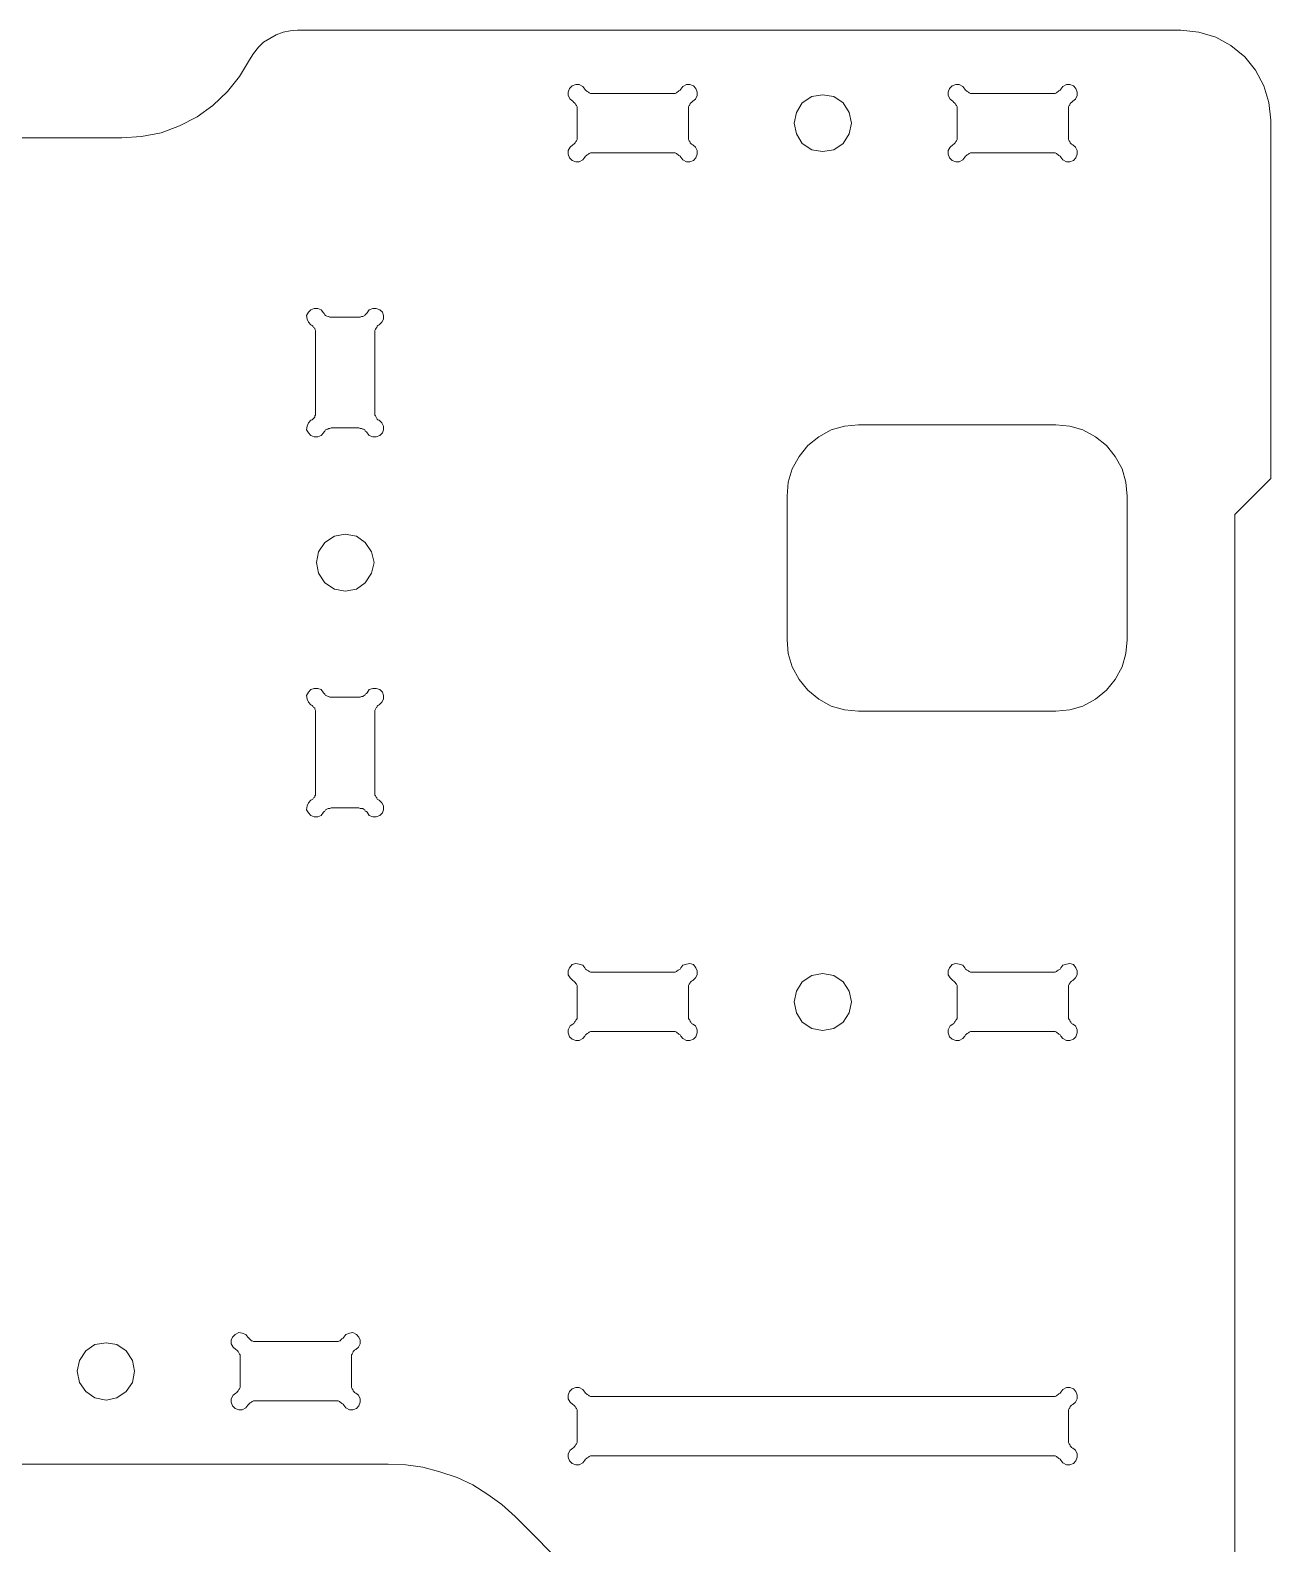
# Model space of a CAD drawing. Header units: inches. Extents: x 0 to 612, y 168 to 624.
# Drawn here: x 299.3 to 367.2, y 467.6 to 550.4 of the extents above; entities that cross this region are included whole.
import ezdxf

# ---------------------------------------------------------------- set-up
doc = ezdxf.new("R2010")
doc.units = ezdxf.units.IN
doc.header["$MEASUREMENT"] = 0
doc.layers.add('Capa 1', color=7, linetype='Continuous')

# ---------------------------------------------------------------- blocks, each defined once
blk = doc.blocks.new('block 1326')
at = {"layer": 'Capa 1', "color": 7, "lineweight": 9, "true_color": 0xffffff}
blk.add_lwpolyline([(344.603, 513.158), (355.395, 513.158)], dxfattribs=at)
blk = doc.blocks.new('block 1327')
at = {"layer": 'Capa 1', "color": 7, "lineweight": 9, "true_color": 0xffffff}
blk.add_lwpolyline([(355.395, 528.827), (344.603, 528.827)], dxfattribs=at)
blk = doc.blocks.new('block 1328')
at = {"layer": 'Capa 1', "color": 7, "lineweight": 9, "true_color": 0xffffff}
blk.add_lwpolyline([(325.82, 469.089), (331.805, 463.071)], dxfattribs=at)
blk = doc.blocks.new('block 1331')
at = {"layer": 'Capa 1', "color": 7, "lineweight": 9, "true_color": 0xffffff}
blk.add_lwpolyline([(318.867, 471.96), (319.836, 471.926), (320.771, 471.788), (321.704, 471.545), (322.638, 471.234), (323.503, 470.819), (324.333, 470.3), (325.094, 469.747), (325.82, 469.089)], dxfattribs=at)
blk = doc.blocks.new('block 1375')
at = {"layer": 'Capa 1', "color": 7, "lineweight": 9, "true_color": 0xffffff}
blk.add_lwpolyline([(340.694, 517.066), (340.764, 516.305), (340.971, 515.579), (341.352, 514.887), (341.836, 514.299), (342.424, 513.815), (343.115, 513.434), (343.842, 513.227), (344.603, 513.158)], dxfattribs=at)
blk = doc.blocks.new('block 1376')
at = {"layer": 'Capa 1', "color": 7, "lineweight": 9, "true_color": 0xffffff}
blk.add_lwpolyline([(340.694, 524.918), (340.694, 517.066)], dxfattribs=at)
blk = doc.blocks.new('block 1377')
at = {"layer": 'Capa 1', "color": 7, "lineweight": 9, "true_color": 0xffffff}
blk.add_lwpolyline([(344.603, 528.827), (343.842, 528.758), (343.115, 528.55), (342.424, 528.17), (341.836, 527.686), (341.352, 527.098), (340.971, 526.406), (340.764, 525.679), (340.694, 524.918)], dxfattribs=at)
blk = doc.blocks.new('block 1689')
at = {"layer": 'Capa 1', "color": 7, "lineweight": 9, "true_color": 0xffffff}
blk.add_lwpolyline([(318.867, 471.96), (61.239, 471.96)], dxfattribs=at)
blk = doc.blocks.new('block 1696')
at = {"layer": 'Capa 1', "color": 7, "lineweight": 9, "true_color": 0xffffff}
blk.add_lwpolyline([(359.304, 524.918), (359.234, 525.679), (359.027, 526.406), (358.646, 527.098), (358.162, 527.686), (357.574, 528.17), (356.883, 528.55), (356.156, 528.758), (355.395, 528.827)], dxfattribs=at)
blk = doc.blocks.new('block 1697')
at = {"layer": 'Capa 1', "color": 7, "lineweight": 9, "true_color": 0xffffff}
blk.add_lwpolyline([(359.304, 517.066), (359.304, 524.918)], dxfattribs=at)
blk = doc.blocks.new('block 1698')
at = {"layer": 'Capa 1', "color": 7, "lineweight": 9, "true_color": 0xffffff}
blk.add_lwpolyline([(355.395, 513.158), (356.156, 513.227), (356.883, 513.434), (357.574, 513.815), (358.162, 514.299), (358.646, 514.887), (359.027, 515.579), (359.234, 516.305), (359.304, 517.066)], dxfattribs=at)
blk = doc.blocks.new('block 1702')
at = {"layer": 'Capa 1', "color": 7, "lineweight": 9, "true_color": 0xffffff}
blk.add_lwpolyline([(362.244, 550.411), (313.921, 550.411)], dxfattribs=at)
blk = doc.blocks.new('block 1703')
at = {"layer": 'Capa 1', "color": 7, "lineweight": 9, "true_color": 0xffffff}
blk.add_lwpolyline([(313.921, 550.411), (313.506, 550.377), (313.126, 550.308), (312.745, 550.169), (312.399, 549.962), (312.054, 549.754), (311.776, 549.478), (311.5, 549.131), (311.292, 548.786)], dxfattribs=at)
blk = doc.blocks.new('block 1704')
at = {"layer": 'Capa 1', "color": 7, "lineweight": 9, "true_color": 0xffffff}
blk.add_lwpolyline([(304.305, 544.531), (305.377, 544.6), (306.449, 544.808), (307.453, 545.188), (308.421, 545.672), (309.286, 546.295), (310.082, 547.056), (310.739, 547.886), (311.292, 548.786)], dxfattribs=at)
blk = doc.blocks.new('block 1705')
at = {"layer": 'Capa 1', "color": 7, "lineweight": 9, "true_color": 0xffffff}
blk.add_lwpolyline([(304.305, 544.531), (26.683, 544.531)], dxfattribs=at)
blk = doc.blocks.new('block 1769')
at = {"layer": 'Capa 1', "color": 7, "lineweight": 9, "true_color": 0xffffff}
blk.add_lwpolyline([(365.185, 412.638), (365.185, 523.915)], dxfattribs=at)
blk = doc.blocks.new('block 1770')
at = {"layer": 'Capa 1', "color": 7, "lineweight": 9, "true_color": 0xffffff}
blk.add_lwpolyline([(365.185, 523.915), (367.155, 525.887)], dxfattribs=at)
blk = doc.blocks.new('block 1771')
at = {"layer": 'Capa 1', "color": 7, "lineweight": 9, "true_color": 0xffffff}
blk.add_lwpolyline([(367.155, 525.887), (367.155, 545.5)], dxfattribs=at)
blk = doc.blocks.new('block 1772')
at = {"layer": 'Capa 1', "color": 7, "lineweight": 9, "true_color": 0xffffff}
blk.add_lwpolyline([(367.155, 545.5), (367.052, 546.468), (366.775, 547.367), (366.326, 548.232), (365.737, 548.958), (364.977, 549.581), (364.146, 550.031), (363.213, 550.308), (362.244, 550.411)], dxfattribs=at)
blk = doc.blocks.new('block 1838')
at = {"layer": 'Capa 1', "color": 7, "lineweight": 9, "true_color": 0xffffff}
blk.add_lwpolyline([(304.997, 477.045), (304.893, 477.633), (304.547, 478.152), (304.028, 478.498), (303.44, 478.602), (302.817, 478.498), (302.333, 478.152), (301.988, 477.633), (301.849, 477.045), (301.988, 476.422), (302.333, 475.938), (302.817, 475.592), (303.44, 475.454), (304.028, 475.592), (304.547, 475.938), (304.893, 476.422), (304.997, 477.045)], dxfattribs=at)
blk = doc.blocks.new('block 1855')
at = {"layer": 'Capa 1', "color": 7, "lineweight": 9, "true_color": 0xffffff}
blk.add_lwpolyline([(311.638, 475.419), (311.569, 475.419), (311.5, 475.419), (311.431, 475.385), (311.396, 475.35), (311.327, 475.316), (311.292, 475.281), (311.258, 475.247), (311.188, 475.177)], dxfattribs=at)
blk = doc.blocks.new('block 1856')
at = {"layer": 'Capa 1', "color": 7, "lineweight": 9, "true_color": 0xffffff}
blk.add_lwpolyline([(310.531, 475.834), (310.393, 475.731), (310.289, 475.523), (310.289, 475.35), (310.358, 475.143), (310.497, 475.004), (310.704, 474.935), (310.877, 474.935), (311.085, 475.039), (311.188, 475.177)], dxfattribs=at)
blk = doc.blocks.new('block 1857')
at = {"layer": 'Capa 1', "color": 7, "lineweight": 9, "true_color": 0xffffff}
blk.add_lwpolyline([(310.531, 475.834), (310.601, 475.869), (310.635, 475.938), (310.67, 475.973), (310.704, 476.042), (310.739, 476.077), (310.773, 476.146), (310.773, 476.215), (310.773, 476.284)], dxfattribs=at)
blk = doc.blocks.new('block 1858')
at = {"layer": 'Capa 1', "color": 7, "lineweight": 9, "true_color": 0xffffff}
blk.add_lwpolyline([(310.773, 477.806), (310.773, 476.284)], dxfattribs=at)
blk = doc.blocks.new('block 1859')
at = {"layer": 'Capa 1', "color": 7, "lineweight": 9, "true_color": 0xffffff}
blk.add_lwpolyline([(310.773, 477.806), (310.773, 477.875), (310.773, 477.944), (310.739, 477.979), (310.704, 478.048), (310.67, 478.117), (310.635, 478.152), (310.601, 478.187), (310.531, 478.221)], dxfattribs=at)
blk = doc.blocks.new('block 1860')
at = {"layer": 'Capa 1', "color": 7, "lineweight": 9, "true_color": 0xffffff}
blk.add_lwpolyline([(311.188, 478.913), (311.085, 479.051), (310.877, 479.121), (310.704, 479.155), (310.497, 479.051), (310.358, 478.913), (310.289, 478.74), (310.289, 478.533), (310.393, 478.36), (310.531, 478.221)], dxfattribs=at)
blk = doc.blocks.new('block 1861')
at = {"layer": 'Capa 1', "color": 7, "lineweight": 9, "true_color": 0xffffff}
blk.add_lwpolyline([(311.188, 478.913), (311.258, 478.844), (311.292, 478.809), (311.327, 478.775), (311.396, 478.706), (311.431, 478.706), (311.5, 478.671), (311.569, 478.671), (311.638, 478.671)], dxfattribs=at)
blk = doc.blocks.new('block 1862')
at = {"layer": 'Capa 1', "color": 7, "lineweight": 9, "true_color": 0xffffff}
blk.add_lwpolyline([(315.997, 478.671), (311.638, 478.671)], dxfattribs=at)
blk = doc.blocks.new('block 1863')
at = {"layer": 'Capa 1', "color": 7, "lineweight": 9, "true_color": 0xffffff}
blk.add_lwpolyline([(315.997, 478.671), (316.065, 478.671), (316.135, 478.671), (316.204, 478.706), (316.238, 478.706), (316.308, 478.775), (316.343, 478.809), (316.412, 478.844), (316.446, 478.913)], dxfattribs=at)
blk = doc.blocks.new('block 1864')
at = {"layer": 'Capa 1', "color": 7, "lineweight": 9, "true_color": 0xffffff}
blk.add_lwpolyline([(317.104, 478.221), (317.242, 478.36), (317.346, 478.533), (317.346, 478.74), (317.276, 478.913), (317.138, 479.051), (316.931, 479.155), (316.758, 479.121), (316.55, 479.051), (316.446, 478.913)], dxfattribs=at)
blk = doc.blocks.new('block 1865')
at = {"layer": 'Capa 1', "color": 7, "lineweight": 9, "true_color": 0xffffff}
blk.add_lwpolyline([(317.104, 478.221), (317.034, 478.187), (317, 478.152), (316.965, 478.117), (316.931, 478.048), (316.896, 477.979), (316.861, 477.944), (316.861, 477.875), (316.861, 477.806)], dxfattribs=at)
blk = doc.blocks.new('block 1866')
at = {"layer": 'Capa 1', "color": 7, "lineweight": 9, "true_color": 0xffffff}
blk.add_lwpolyline([(316.861, 476.284), (316.861, 477.806)], dxfattribs=at)
blk = doc.blocks.new('block 1867')
at = {"layer": 'Capa 1', "color": 7, "lineweight": 9, "true_color": 0xffffff}
blk.add_lwpolyline([(316.861, 476.284), (316.861, 476.215), (316.861, 476.146), (316.896, 476.077), (316.931, 476.042), (316.965, 475.973), (317, 475.938), (317.034, 475.869), (317.104, 475.834)], dxfattribs=at)
blk = doc.blocks.new('block 1868')
at = {"layer": 'Capa 1', "color": 7, "lineweight": 9, "true_color": 0xffffff}
blk.add_lwpolyline([(316.446, 475.177), (316.55, 475.039), (316.758, 474.935), (316.931, 474.935), (317.138, 475.004), (317.276, 475.143), (317.346, 475.35), (317.346, 475.523), (317.242, 475.731), (317.104, 475.834)], dxfattribs=at)
blk = doc.blocks.new('block 1869')
at = {"layer": 'Capa 1', "color": 7, "lineweight": 9, "true_color": 0xffffff}
blk.add_lwpolyline([(316.446, 475.177), (316.412, 475.247), (316.343, 475.281), (316.308, 475.316), (316.238, 475.35), (316.204, 475.385), (316.135, 475.419), (316.065, 475.419), (315.997, 475.419)], dxfattribs=at)
blk = doc.blocks.new('block 1870')
at = {"layer": 'Capa 1', "color": 7, "lineweight": 9, "true_color": 0xffffff}
blk.add_lwpolyline([(311.638, 475.419), (315.997, 475.419)], dxfattribs=at)
blk = doc.blocks.new('block 1871')
at = {"layer": 'Capa 1', "color": 7, "lineweight": 9, "true_color": 0xffffff}
blk.add_lwpolyline([(344.223, 545.327), (344.084, 545.915), (343.772, 546.434), (343.254, 546.779), (342.631, 546.883), (342.043, 546.779), (341.524, 546.434), (341.213, 545.915), (341.075, 545.327), (341.213, 544.738), (341.524, 544.22), (342.043, 543.874), (342.631, 543.77), (343.254, 543.874), (343.772, 544.22), (344.084, 544.738), (344.223, 545.327)], dxfattribs=at)
blk = doc.blocks.new('block 2016')
at = {"layer": 'Capa 1', "color": 7, "lineweight": 9, "true_color": 0xffffff}
blk.add_lwpolyline([(329.625, 475.904), (329.66, 475.834), (329.729, 475.8), (329.764, 475.766), (329.833, 475.731), (329.867, 475.696), (329.937, 475.662), (330.006, 475.662), (330.075, 475.662)], dxfattribs=at)
blk = doc.blocks.new('block 2017')
at = {"layer": 'Capa 1', "color": 7, "lineweight": 9, "true_color": 0xffffff}
blk.add_lwpolyline([(330.075, 475.662), (355.222, 475.662)], dxfattribs=at)
blk = doc.blocks.new('block 2018')
at = {"layer": 'Capa 1', "color": 7, "lineweight": 9, "true_color": 0xffffff}
blk.add_lwpolyline([(355.222, 475.662), (355.291, 475.662), (355.36, 475.662), (355.43, 475.696), (355.464, 475.731), (355.533, 475.766), (355.568, 475.8), (355.637, 475.834), (355.672, 475.904)], dxfattribs=at)
blk = doc.blocks.new('block 2019')
at = {"layer": 'Capa 1', "color": 7, "lineweight": 9, "true_color": 0xffffff}
blk.add_lwpolyline([(356.329, 475.212), (356.468, 475.35), (356.571, 475.523), (356.571, 475.731), (356.502, 475.938), (356.363, 476.077), (356.156, 476.146), (355.983, 476.146), (355.775, 476.042), (355.672, 475.904)], dxfattribs=at)
blk = doc.blocks.new('block 2020')
at = {"layer": 'Capa 1', "color": 7, "lineweight": 9, "true_color": 0xffffff}
blk.add_lwpolyline([(356.329, 475.212), (356.26, 475.177), (356.226, 475.143), (356.19, 475.108), (356.156, 475.039), (356.121, 475.004), (356.087, 474.935), (356.087, 474.866), (356.087, 474.797)], dxfattribs=at)
blk = doc.blocks.new('block 2021')
at = {"layer": 'Capa 1', "color": 7, "lineweight": 9, "true_color": 0xffffff}
blk.add_lwpolyline([(356.087, 474.797), (356.087, 473.275)], dxfattribs=at)
blk = doc.blocks.new('block 2022')
at = {"layer": 'Capa 1', "color": 7, "lineweight": 9, "true_color": 0xffffff}
blk.add_lwpolyline([(356.087, 473.275), (356.087, 473.206), (356.087, 473.137), (356.121, 473.067), (356.156, 473.033), (356.19, 472.963), (356.226, 472.929), (356.26, 472.86), (356.329, 472.825)], dxfattribs=at)
blk = doc.blocks.new('block 2023')
at = {"layer": 'Capa 1', "color": 7, "lineweight": 9, "true_color": 0xffffff}
blk.add_lwpolyline([(355.672, 472.168), (355.775, 472.03), (355.983, 471.926), (356.156, 471.926), (356.363, 471.995), (356.502, 472.133), (356.571, 472.341), (356.571, 472.514), (356.468, 472.722), (356.329, 472.825)], dxfattribs=at)
blk = doc.blocks.new('block 2024')
at = {"layer": 'Capa 1', "color": 7, "lineweight": 9, "true_color": 0xffffff}
blk.add_lwpolyline([(355.672, 472.168), (355.637, 472.237), (355.568, 472.271), (355.533, 472.306), (355.464, 472.341), (355.43, 472.375), (355.36, 472.41), (355.291, 472.41), (355.222, 472.41)], dxfattribs=at)
blk = doc.blocks.new('block 2025')
at = {"layer": 'Capa 1', "color": 7, "lineweight": 9, "true_color": 0xffffff}
blk.add_lwpolyline([(355.222, 472.41), (330.075, 472.41)], dxfattribs=at)
blk = doc.blocks.new('block 2026')
at = {"layer": 'Capa 1', "color": 7, "lineweight": 9, "true_color": 0xffffff}
blk.add_lwpolyline([(330.075, 472.41), (330.006, 472.41), (329.937, 472.41), (329.867, 472.375), (329.833, 472.341), (329.764, 472.306), (329.729, 472.271), (329.66, 472.237), (329.625, 472.168)], dxfattribs=at)
blk = doc.blocks.new('block 2027')
at = {"layer": 'Capa 1', "color": 7, "lineweight": 9, "true_color": 0xffffff}
blk.add_lwpolyline([(328.968, 472.825), (328.83, 472.722), (328.726, 472.514), (328.726, 472.341), (328.795, 472.133), (328.934, 471.995), (329.141, 471.926), (329.314, 471.926), (329.521, 472.03), (329.625, 472.168)], dxfattribs=at)
blk = doc.blocks.new('block 2028')
at = {"layer": 'Capa 1', "color": 7, "lineweight": 9, "true_color": 0xffffff}
blk.add_lwpolyline([(328.968, 472.825), (329.037, 472.86), (329.072, 472.929), (329.106, 472.963), (329.141, 473.033), (329.176, 473.067), (329.21, 473.137), (329.21, 473.206), (329.21, 473.275)], dxfattribs=at)
blk = doc.blocks.new('block 2029')
at = {"layer": 'Capa 1', "color": 7, "lineweight": 9, "true_color": 0xffffff}
blk.add_lwpolyline([(329.21, 473.275), (329.21, 474.797)], dxfattribs=at)
blk = doc.blocks.new('block 2030')
at = {"layer": 'Capa 1', "color": 7, "lineweight": 9, "true_color": 0xffffff}
blk.add_lwpolyline([(329.21, 474.797), (329.21, 474.866), (329.21, 474.935), (329.176, 475.004), (329.141, 475.039), (329.106, 475.108), (329.072, 475.143), (329.037, 475.177), (328.968, 475.212)], dxfattribs=at)
blk = doc.blocks.new('block 2031')
at = {"layer": 'Capa 1', "color": 7, "lineweight": 9, "true_color": 0xffffff}
blk.add_lwpolyline([(329.625, 475.904), (329.521, 476.042), (329.314, 476.146), (329.141, 476.146), (328.934, 476.077), (328.795, 475.938), (328.726, 475.731), (328.726, 475.523), (328.83, 475.35), (328.968, 475.212)], dxfattribs=at)
blk = doc.blocks.new('block 2057')
at = {"layer": 'Capa 1', "color": 7, "lineweight": 9, "true_color": 0xffffff}
blk.add_lwpolyline([(350.863, 543.701), (350.795, 543.701), (350.726, 543.701), (350.656, 543.666), (350.621, 543.632), (350.553, 543.597), (350.518, 543.562), (350.448, 543.528), (350.414, 543.459)], dxfattribs=at)
blk = doc.blocks.new('block 2058')
at = {"layer": 'Capa 1', "color": 7, "lineweight": 9, "true_color": 0xffffff}
blk.add_lwpolyline([(349.757, 544.15), (349.618, 544.012), (349.515, 543.839), (349.515, 543.632), (349.584, 543.424), (349.723, 543.286), (349.93, 543.217), (350.103, 543.217), (350.311, 543.32), (350.414, 543.459)], dxfattribs=at)
blk = doc.blocks.new('block 2059')
at = {"layer": 'Capa 1', "color": 7, "lineweight": 9, "true_color": 0xffffff}
blk.add_lwpolyline([(349.757, 544.15), (349.826, 544.185), (349.86, 544.22), (349.896, 544.254), (349.93, 544.323), (349.965, 544.358), (349.999, 544.427), (349.999, 544.497), (349.999, 544.565)], dxfattribs=at)
blk = doc.blocks.new('block 2060')
at = {"layer": 'Capa 1', "color": 7, "lineweight": 9, "true_color": 0xffffff}
blk.add_lwpolyline([(349.999, 546.087), (349.999, 544.565)], dxfattribs=at)
blk = doc.blocks.new('block 2061')
at = {"layer": 'Capa 1', "color": 7, "lineweight": 9, "true_color": 0xffffff}
blk.add_lwpolyline([(349.999, 546.087), (349.999, 546.157), (349.999, 546.226), (349.965, 546.295), (349.93, 546.33), (349.896, 546.399), (349.86, 546.434), (349.826, 546.468), (349.757, 546.537)], dxfattribs=at)
blk = doc.blocks.new('block 2062')
at = {"layer": 'Capa 1', "color": 7, "lineweight": 9, "true_color": 0xffffff}
blk.add_lwpolyline([(350.414, 547.194), (350.311, 547.333), (350.103, 547.437), (349.93, 547.437), (349.723, 547.367), (349.584, 547.229), (349.515, 547.021), (349.515, 546.849), (349.618, 546.641), (349.757, 546.537)], dxfattribs=at)
blk = doc.blocks.new('block 2063')
at = {"layer": 'Capa 1', "color": 7, "lineweight": 9, "true_color": 0xffffff}
blk.add_lwpolyline([(350.414, 547.194), (350.448, 547.125), (350.518, 547.091), (350.553, 547.056), (350.621, 547.021), (350.656, 546.987), (350.726, 546.952), (350.795, 546.952), (350.863, 546.952)], dxfattribs=at)
blk = doc.blocks.new('block 2064')
at = {"layer": 'Capa 1', "color": 7, "lineweight": 9, "true_color": 0xffffff}
blk.add_lwpolyline([(355.222, 546.952), (350.863, 546.952)], dxfattribs=at)
blk = doc.blocks.new('block 2065')
at = {"layer": 'Capa 1', "color": 7, "lineweight": 9, "true_color": 0xffffff}
blk.add_lwpolyline([(355.222, 546.952), (355.291, 546.952), (355.36, 546.952), (355.43, 546.987), (355.464, 547.021), (355.533, 547.056), (355.568, 547.091), (355.637, 547.125), (355.672, 547.194)], dxfattribs=at)
blk = doc.blocks.new('block 2066')
at = {"layer": 'Capa 1', "color": 7, "lineweight": 9, "true_color": 0xffffff}
blk.add_lwpolyline([(356.329, 546.537), (356.468, 546.641), (356.571, 546.849), (356.571, 547.021), (356.502, 547.229), (356.363, 547.367), (356.156, 547.437), (355.983, 547.437), (355.775, 547.333), (355.672, 547.194)], dxfattribs=at)
blk = doc.blocks.new('block 2067')
at = {"layer": 'Capa 1', "color": 7, "lineweight": 9, "true_color": 0xffffff}
blk.add_lwpolyline([(356.329, 546.537), (356.26, 546.468), (356.226, 546.434), (356.19, 546.399), (356.156, 546.33), (356.121, 546.295), (356.087, 546.226), (356.087, 546.157), (356.087, 546.087)], dxfattribs=at)
blk = doc.blocks.new('block 2068')
at = {"layer": 'Capa 1', "color": 7, "lineweight": 9, "true_color": 0xffffff}
blk.add_lwpolyline([(356.087, 544.565), (356.087, 546.087)], dxfattribs=at)
blk = doc.blocks.new('block 2069')
at = {"layer": 'Capa 1', "color": 7, "lineweight": 9, "true_color": 0xffffff}
blk.add_lwpolyline([(356.087, 544.565), (356.087, 544.497), (356.087, 544.427), (356.121, 544.358), (356.156, 544.323), (356.19, 544.254), (356.226, 544.22), (356.26, 544.185), (356.329, 544.15)], dxfattribs=at)
blk = doc.blocks.new('block 2070')
at = {"layer": 'Capa 1', "color": 7, "lineweight": 9, "true_color": 0xffffff}
blk.add_lwpolyline([(355.672, 543.459), (355.775, 543.32), (355.983, 543.217), (356.156, 543.217), (356.363, 543.286), (356.502, 543.424), (356.571, 543.632), (356.571, 543.839), (356.468, 544.012), (356.329, 544.15)], dxfattribs=at)
blk = doc.blocks.new('block 2071')
at = {"layer": 'Capa 1', "color": 7, "lineweight": 9, "true_color": 0xffffff}
blk.add_lwpolyline([(355.672, 543.459), (355.637, 543.528), (355.568, 543.562), (355.533, 543.597), (355.464, 543.632), (355.43, 543.666), (355.36, 543.701), (355.291, 543.701), (355.222, 543.701)], dxfattribs=at)
blk = doc.blocks.new('block 2072')
at = {"layer": 'Capa 1', "color": 7, "lineweight": 9, "true_color": 0xffffff}
blk.add_lwpolyline([(350.863, 543.701), (355.222, 543.701)], dxfattribs=at)
blk = doc.blocks.new('block 2073')
at = {"layer": 'Capa 1', "color": 7, "lineweight": 9, "true_color": 0xffffff}
blk.add_lwpolyline([(330.075, 543.701), (330.006, 543.701), (329.937, 543.701), (329.867, 543.666), (329.833, 543.632), (329.764, 543.597), (329.729, 543.562), (329.66, 543.528), (329.625, 543.459)], dxfattribs=at)
blk = doc.blocks.new('block 2074')
at = {"layer": 'Capa 1', "color": 7, "lineweight": 9, "true_color": 0xffffff}
blk.add_lwpolyline([(328.968, 544.15), (328.83, 544.012), (328.726, 543.839), (328.726, 543.632), (328.795, 543.424), (328.934, 543.286), (329.141, 543.217), (329.314, 543.217), (329.521, 543.32), (329.625, 543.459)], dxfattribs=at)
blk = doc.blocks.new('block 2075')
at = {"layer": 'Capa 1', "color": 7, "lineweight": 9, "true_color": 0xffffff}
blk.add_lwpolyline([(328.968, 544.15), (329.037, 544.185), (329.072, 544.22), (329.106, 544.254), (329.141, 544.323), (329.176, 544.358), (329.21, 544.427), (329.21, 544.497), (329.21, 544.565)], dxfattribs=at)
blk = doc.blocks.new('block 2076')
at = {"layer": 'Capa 1', "color": 7, "lineweight": 9, "true_color": 0xffffff}
blk.add_lwpolyline([(329.21, 546.087), (329.21, 544.565)], dxfattribs=at)
blk = doc.blocks.new('block 2077')
at = {"layer": 'Capa 1', "color": 7, "lineweight": 9, "true_color": 0xffffff}
blk.add_lwpolyline([(329.21, 546.087), (329.21, 546.157), (329.21, 546.226), (329.176, 546.295), (329.141, 546.33), (329.106, 546.399), (329.072, 546.434), (329.037, 546.468), (328.968, 546.537)], dxfattribs=at)
blk = doc.blocks.new('block 2078')
at = {"layer": 'Capa 1', "color": 7, "lineweight": 9, "true_color": 0xffffff}
blk.add_lwpolyline([(329.625, 547.194), (329.521, 547.333), (329.314, 547.437), (329.141, 547.437), (328.934, 547.367), (328.795, 547.229), (328.726, 547.021), (328.726, 546.849), (328.83, 546.641), (328.968, 546.537)], dxfattribs=at)
blk = doc.blocks.new('block 2079')
at = {"layer": 'Capa 1', "color": 7, "lineweight": 9, "true_color": 0xffffff}
blk.add_lwpolyline([(329.625, 547.194), (329.66, 547.125), (329.729, 547.091), (329.764, 547.056), (329.833, 547.021), (329.867, 546.987), (329.937, 546.952), (330.006, 546.952), (330.075, 546.952)], dxfattribs=at)
blk = doc.blocks.new('block 2080')
at = {"layer": 'Capa 1', "color": 7, "lineweight": 9, "true_color": 0xffffff}
blk.add_lwpolyline([(334.434, 546.952), (330.075, 546.952)], dxfattribs=at)
blk = doc.blocks.new('block 2081')
at = {"layer": 'Capa 1', "color": 7, "lineweight": 9, "true_color": 0xffffff}
blk.add_lwpolyline([(334.434, 546.952), (334.503, 546.952), (334.571, 546.952), (334.641, 546.987), (334.676, 547.021), (334.744, 547.056), (334.779, 547.091), (334.849, 547.125), (334.883, 547.194)], dxfattribs=at)
blk = doc.blocks.new('block 2082')
at = {"layer": 'Capa 1', "color": 7, "lineweight": 9, "true_color": 0xffffff}
blk.add_lwpolyline([(335.54, 546.537), (335.679, 546.641), (335.782, 546.849), (335.782, 547.021), (335.713, 547.229), (335.575, 547.367), (335.367, 547.437), (335.194, 547.437), (334.986, 547.333), (334.883, 547.194)], dxfattribs=at)
blk = doc.blocks.new('block 2083')
at = {"layer": 'Capa 1', "color": 7, "lineweight": 9, "true_color": 0xffffff}
blk.add_lwpolyline([(335.54, 546.537), (335.471, 546.468), (335.437, 546.434), (335.401, 546.399), (335.367, 546.33), (335.333, 546.295), (335.298, 546.226), (335.298, 546.157), (335.298, 546.087)], dxfattribs=at)
blk = doc.blocks.new('block 2084')
at = {"layer": 'Capa 1', "color": 7, "lineweight": 9, "true_color": 0xffffff}
blk.add_lwpolyline([(335.298, 544.565), (335.298, 546.087)], dxfattribs=at)
blk = doc.blocks.new('block 2085')
at = {"layer": 'Capa 1', "color": 7, "lineweight": 9, "true_color": 0xffffff}
blk.add_lwpolyline([(335.298, 544.565), (335.298, 544.497), (335.298, 544.427), (335.333, 544.358), (335.367, 544.323), (335.401, 544.254), (335.437, 544.22), (335.471, 544.185), (335.54, 544.15)], dxfattribs=at)
blk = doc.blocks.new('block 2086')
at = {"layer": 'Capa 1', "color": 7, "lineweight": 9, "true_color": 0xffffff}
blk.add_lwpolyline([(334.883, 543.459), (334.986, 543.32), (335.194, 543.217), (335.367, 543.217), (335.575, 543.286), (335.713, 543.424), (335.782, 543.632), (335.782, 543.839), (335.679, 544.012), (335.54, 544.15)], dxfattribs=at)
blk = doc.blocks.new('block 2087')
at = {"layer": 'Capa 1', "color": 7, "lineweight": 9, "true_color": 0xffffff}
blk.add_lwpolyline([(334.883, 543.459), (334.849, 543.528), (334.779, 543.562), (334.744, 543.597), (334.676, 543.632), (334.641, 543.666), (334.571, 543.701), (334.503, 543.701), (334.434, 543.701)], dxfattribs=at)
blk = doc.blocks.new('block 2088')
at = {"layer": 'Capa 1', "color": 7, "lineweight": 9, "true_color": 0xffffff}
blk.add_lwpolyline([(330.075, 543.701), (334.434, 543.701)], dxfattribs=at)
blk = doc.blocks.new('block 2089')
at = {"layer": 'Capa 1', "color": 7, "lineweight": 9, "true_color": 0xffffff}
blk.add_lwpolyline([(314.89, 533.877), (314.89, 533.946), (314.89, 533.981), (314.855, 534.05), (314.855, 534.119), (314.786, 534.154), (314.751, 534.223), (314.717, 534.258), (314.647, 534.292)], dxfattribs=at)
blk = doc.blocks.new('block 2090')
at = {"layer": 'Capa 1', "color": 7, "lineweight": 9, "true_color": 0xffffff}
blk.add_lwpolyline([(315.34, 534.949), (315.201, 535.123), (315.028, 535.191), (314.82, 535.191), (314.647, 535.123), (314.509, 534.984), (314.405, 534.811), (314.44, 534.604), (314.509, 534.431), (314.647, 534.292)], dxfattribs=at)
blk = doc.blocks.new('block 2091')
at = {"layer": 'Capa 1', "color": 7, "lineweight": 9, "true_color": 0xffffff}
blk.add_lwpolyline([(315.34, 534.949), (315.374, 534.915), (315.408, 534.846), (315.443, 534.811), (315.513, 534.776), (315.582, 534.742), (315.616, 534.742), (315.686, 534.707), (315.755, 534.707)], dxfattribs=at)
blk = doc.blocks.new('block 2092')
at = {"layer": 'Capa 1', "color": 7, "lineweight": 9, "true_color": 0xffffff}
blk.add_lwpolyline([(317.276, 534.707), (315.755, 534.707)], dxfattribs=at)
blk = doc.blocks.new('block 2093')
at = {"layer": 'Capa 1', "color": 7, "lineweight": 9, "true_color": 0xffffff}
blk.add_lwpolyline([(317.276, 534.707), (317.346, 534.707), (317.415, 534.742), (317.484, 534.742), (317.519, 534.776), (317.588, 534.811), (317.622, 534.846), (317.691, 534.915), (317.727, 534.949)], dxfattribs=at)
blk = doc.blocks.new('block 2094')
at = {"layer": 'Capa 1', "color": 7, "lineweight": 9, "true_color": 0xffffff}
blk.add_lwpolyline([(318.383, 534.292), (318.521, 534.431), (318.625, 534.604), (318.625, 534.811), (318.557, 534.984), (318.418, 535.123), (318.21, 535.191), (318.037, 535.191), (317.83, 535.123), (317.727, 534.949)], dxfattribs=at)
blk = doc.blocks.new('block 2095')
at = {"layer": 'Capa 1', "color": 7, "lineweight": 9, "true_color": 0xffffff}
blk.add_lwpolyline([(318.383, 534.292), (318.314, 534.258), (318.279, 534.223), (318.245, 534.154), (318.21, 534.119), (318.176, 534.05), (318.142, 533.981), (318.142, 533.946), (318.142, 533.877)], dxfattribs=at)
blk = doc.blocks.new('block 2096')
at = {"layer": 'Capa 1', "color": 7, "lineweight": 9, "true_color": 0xffffff}
blk.add_lwpolyline([(318.142, 529.484), (318.142, 533.877)], dxfattribs=at)
blk = doc.blocks.new('block 2097')
at = {"layer": 'Capa 1', "color": 7, "lineweight": 9, "true_color": 0xffffff}
blk.add_lwpolyline([(318.142, 529.484), (318.142, 529.415), (318.142, 529.346), (318.176, 529.311), (318.21, 529.242), (318.245, 529.173), (318.279, 529.138), (318.314, 529.104), (318.383, 529.069)], dxfattribs=at)
blk = doc.blocks.new('block 2098')
at = {"layer": 'Capa 1', "color": 7, "lineweight": 9, "true_color": 0xffffff}
blk.add_lwpolyline([(317.727, 528.377), (317.83, 528.239), (318.037, 528.17), (318.21, 528.17), (318.418, 528.239), (318.557, 528.377), (318.625, 528.55), (318.625, 528.758), (318.521, 528.931), (318.383, 529.069)], dxfattribs=at)
blk = doc.blocks.new('block 2099')
at = {"layer": 'Capa 1', "color": 7, "lineweight": 9, "true_color": 0xffffff}
blk.add_lwpolyline([(317.727, 528.377), (317.691, 528.446), (317.622, 528.481), (317.588, 528.55), (317.519, 528.585), (317.484, 528.585), (317.415, 528.619), (317.346, 528.619), (317.276, 528.654)], dxfattribs=at)
blk = doc.blocks.new('block 2100')
at = {"layer": 'Capa 1', "color": 7, "lineweight": 9, "true_color": 0xffffff}
blk.add_lwpolyline([(315.755, 528.654), (317.276, 528.654)], dxfattribs=at)
blk = doc.blocks.new('block 2101')
at = {"layer": 'Capa 1', "color": 7, "lineweight": 9, "true_color": 0xffffff}
blk.add_lwpolyline([(315.755, 528.654), (315.686, 528.619), (315.616, 528.619), (315.582, 528.585), (315.513, 528.585), (315.443, 528.55), (315.408, 528.481), (315.374, 528.446), (315.34, 528.377)], dxfattribs=at)
blk = doc.blocks.new('block 2102')
at = {"layer": 'Capa 1', "color": 7, "lineweight": 9, "true_color": 0xffffff}
blk.add_lwpolyline([(314.647, 529.069), (314.509, 528.931), (314.44, 528.758), (314.405, 528.55), (314.509, 528.377), (314.647, 528.239), (314.82, 528.17), (315.028, 528.17), (315.201, 528.239), (315.34, 528.377)], dxfattribs=at)
blk = doc.blocks.new('block 2103')
at = {"layer": 'Capa 1', "color": 7, "lineweight": 9, "true_color": 0xffffff}
blk.add_lwpolyline([(314.647, 529.069), (314.717, 529.104), (314.751, 529.138), (314.786, 529.173), (314.855, 529.242), (314.855, 529.311), (314.89, 529.346), (314.89, 529.415), (314.89, 529.484)], dxfattribs=at)
blk = doc.blocks.new('block 2104')
at = {"layer": 'Capa 1', "color": 7, "lineweight": 9, "true_color": 0xffffff}
blk.add_lwpolyline([(314.89, 533.877), (314.89, 529.484)], dxfattribs=at)
blk = doc.blocks.new('block 2105')
at = {"layer": 'Capa 1', "color": 7, "lineweight": 9, "true_color": 0xffffff}
blk.add_lwpolyline([(314.89, 513.088), (314.89, 513.158), (314.89, 513.192), (314.855, 513.261), (314.855, 513.331), (314.786, 513.365), (314.751, 513.434), (314.717, 513.469), (314.647, 513.503)], dxfattribs=at)
blk = doc.blocks.new('block 2106')
at = {"layer": 'Capa 1', "color": 7, "lineweight": 9, "true_color": 0xffffff}
blk.add_lwpolyline([(315.34, 514.161), (315.201, 514.333), (315.028, 514.403), (314.82, 514.403), (314.647, 514.333), (314.509, 514.195), (314.405, 514.022), (314.44, 513.815), (314.509, 513.642), (314.647, 513.503)], dxfattribs=at)
blk = doc.blocks.new('block 2107')
at = {"layer": 'Capa 1', "color": 7, "lineweight": 9, "true_color": 0xffffff}
blk.add_lwpolyline([(315.34, 514.161), (315.374, 514.126), (315.408, 514.091), (315.443, 514.022), (315.513, 513.988), (315.582, 513.953), (315.616, 513.953), (315.686, 513.918), (315.755, 513.918)], dxfattribs=at)
blk = doc.blocks.new('block 2108')
at = {"layer": 'Capa 1', "color": 7, "lineweight": 9, "true_color": 0xffffff}
blk.add_lwpolyline([(317.276, 513.918), (315.755, 513.918)], dxfattribs=at)
blk = doc.blocks.new('block 2109')
at = {"layer": 'Capa 1', "color": 7, "lineweight": 9, "true_color": 0xffffff}
blk.add_lwpolyline([(317.276, 513.918), (317.346, 513.918), (317.415, 513.953), (317.484, 513.953), (317.519, 513.988), (317.588, 514.022), (317.622, 514.091), (317.691, 514.126), (317.727, 514.161)], dxfattribs=at)
blk = doc.blocks.new('block 2110')
at = {"layer": 'Capa 1', "color": 7, "lineweight": 9, "true_color": 0xffffff}
blk.add_lwpolyline([(318.383, 513.503), (318.521, 513.642), (318.625, 513.815), (318.625, 514.022), (318.557, 514.195), (318.418, 514.333), (318.21, 514.403), (318.037, 514.403), (317.83, 514.333), (317.727, 514.161)], dxfattribs=at)
blk = doc.blocks.new('block 2111')
at = {"layer": 'Capa 1', "color": 7, "lineweight": 9, "true_color": 0xffffff}
blk.add_lwpolyline([(318.383, 513.503), (318.314, 513.469), (318.279, 513.434), (318.245, 513.365), (318.21, 513.331), (318.176, 513.261), (318.142, 513.192), (318.142, 513.158), (318.142, 513.088)], dxfattribs=at)
blk = doc.blocks.new('block 2112')
at = {"layer": 'Capa 1', "color": 7, "lineweight": 9, "true_color": 0xffffff}
blk.add_lwpolyline([(318.142, 508.695), (318.142, 513.088)], dxfattribs=at)
blk = doc.blocks.new('block 2113')
at = {"layer": 'Capa 1', "color": 7, "lineweight": 9, "true_color": 0xffffff}
blk.add_lwpolyline([(318.142, 508.695), (318.142, 508.626), (318.142, 508.557), (318.176, 508.522), (318.21, 508.453), (318.245, 508.418), (318.279, 508.35), (318.314, 508.315), (318.383, 508.28)], dxfattribs=at)
blk = doc.blocks.new('block 2114')
at = {"layer": 'Capa 1', "color": 7, "lineweight": 9, "true_color": 0xffffff}
blk.add_lwpolyline([(317.727, 507.623), (317.83, 507.45), (318.037, 507.381), (318.21, 507.381), (318.418, 507.45), (318.557, 507.588), (318.625, 507.761), (318.625, 507.969), (318.521, 508.142), (318.383, 508.28)], dxfattribs=at)
blk = doc.blocks.new('block 2115')
at = {"layer": 'Capa 1', "color": 7, "lineweight": 9, "true_color": 0xffffff}
blk.add_lwpolyline([(317.727, 507.623), (317.691, 507.658), (317.622, 507.692), (317.588, 507.761), (317.519, 507.796), (317.484, 507.831), (317.415, 507.831), (317.346, 507.831), (317.276, 507.865)], dxfattribs=at)
blk = doc.blocks.new('block 2116')
at = {"layer": 'Capa 1', "color": 7, "lineweight": 9, "true_color": 0xffffff}
blk.add_lwpolyline([(315.755, 507.865), (317.276, 507.865)], dxfattribs=at)
blk = doc.blocks.new('block 2117')
at = {"layer": 'Capa 1', "color": 7, "lineweight": 9, "true_color": 0xffffff}
blk.add_lwpolyline([(315.755, 507.865), (315.686, 507.831), (315.616, 507.831), (315.582, 507.831), (315.513, 507.796), (315.443, 507.761), (315.408, 507.692), (315.374, 507.658), (315.34, 507.623)], dxfattribs=at)
blk = doc.blocks.new('block 2118')
at = {"layer": 'Capa 1', "color": 7, "lineweight": 9, "true_color": 0xffffff}
blk.add_lwpolyline([(314.647, 508.28), (314.509, 508.142), (314.44, 507.969), (314.405, 507.761), (314.509, 507.588), (314.647, 507.45), (314.82, 507.381), (315.028, 507.381), (315.201, 507.45), (315.34, 507.623)], dxfattribs=at)
blk = doc.blocks.new('block 2119')
at = {"layer": 'Capa 1', "color": 7, "lineweight": 9, "true_color": 0xffffff}
blk.add_lwpolyline([(314.647, 508.28), (314.717, 508.315), (314.751, 508.35), (314.786, 508.418), (314.855, 508.453), (314.855, 508.522), (314.89, 508.557), (314.89, 508.626), (314.89, 508.695)], dxfattribs=at)
blk = doc.blocks.new('block 2120')
at = {"layer": 'Capa 1', "color": 7, "lineweight": 9, "true_color": 0xffffff}
blk.add_lwpolyline([(314.89, 513.088), (314.89, 508.695)], dxfattribs=at)
blk = doc.blocks.new('block 2121')
at = {"layer": 'Capa 1', "color": 7, "lineweight": 9, "true_color": 0xffffff}
blk.add_lwpolyline([(330.075, 495.62), (330.006, 495.62), (329.937, 495.62), (329.867, 495.585), (329.833, 495.551), (329.764, 495.517), (329.729, 495.482), (329.66, 495.447), (329.625, 495.378)], dxfattribs=at)
blk = doc.blocks.new('block 2122')
at = {"layer": 'Capa 1', "color": 7, "lineweight": 9, "true_color": 0xffffff}
blk.add_lwpolyline([(328.968, 496.035), (328.83, 495.932), (328.726, 495.724), (328.726, 495.551), (328.795, 495.344), (328.934, 495.205), (329.141, 495.136), (329.314, 495.136), (329.521, 495.24), (329.625, 495.378)], dxfattribs=at)
blk = doc.blocks.new('block 2123')
at = {"layer": 'Capa 1', "color": 7, "lineweight": 9, "true_color": 0xffffff}
blk.add_lwpolyline([(328.968, 496.035), (329.037, 496.07), (329.072, 496.139), (329.106, 496.174), (329.141, 496.243), (329.176, 496.277), (329.21, 496.347), (329.21, 496.416), (329.21, 496.485)], dxfattribs=at)
blk = doc.blocks.new('block 2124')
at = {"layer": 'Capa 1', "color": 7, "lineweight": 9, "true_color": 0xffffff}
blk.add_lwpolyline([(329.21, 498.007), (329.21, 496.485)], dxfattribs=at)
blk = doc.blocks.new('block 2125')
at = {"layer": 'Capa 1', "color": 7, "lineweight": 9, "true_color": 0xffffff}
blk.add_lwpolyline([(329.21, 498.007), (329.21, 498.076), (329.21, 498.146), (329.176, 498.214), (329.141, 498.249), (329.106, 498.318), (329.072, 498.353), (329.037, 498.387), (328.968, 498.422)], dxfattribs=at)
blk = doc.blocks.new('block 2126')
at = {"layer": 'Capa 1', "color": 7, "lineweight": 9, "true_color": 0xffffff}
blk.add_lwpolyline([(329.625, 499.114), (329.521, 499.252), (329.314, 499.321), (329.141, 499.356), (328.934, 499.287), (328.795, 499.114), (328.726, 498.941), (328.726, 498.733), (328.83, 498.561), (328.968, 498.422)], dxfattribs=at)
blk = doc.blocks.new('block 2127')
at = {"layer": 'Capa 1', "color": 7, "lineweight": 9, "true_color": 0xffffff}
blk.add_lwpolyline([(329.625, 499.114), (329.66, 499.044), (329.729, 499.01), (329.764, 498.976), (329.833, 498.941), (329.867, 498.906), (329.937, 498.872), (330.006, 498.872), (330.075, 498.872)], dxfattribs=at)
blk = doc.blocks.new('block 2128')
at = {"layer": 'Capa 1', "color": 7, "lineweight": 9, "true_color": 0xffffff}
blk.add_lwpolyline([(334.434, 498.872), (330.075, 498.872)], dxfattribs=at)
blk = doc.blocks.new('block 2129')
at = {"layer": 'Capa 1', "color": 7, "lineweight": 9, "true_color": 0xffffff}
blk.add_lwpolyline([(334.434, 498.872), (334.503, 498.872), (334.571, 498.872), (334.641, 498.906), (334.676, 498.941), (334.744, 498.976), (334.779, 499.01), (334.849, 499.044), (334.883, 499.114)], dxfattribs=at)
blk = doc.blocks.new('block 2130')
at = {"layer": 'Capa 1', "color": 7, "lineweight": 9, "true_color": 0xffffff}
blk.add_lwpolyline([(335.54, 498.422), (335.679, 498.561), (335.782, 498.733), (335.782, 498.941), (335.713, 499.114), (335.575, 499.287), (335.367, 499.356), (335.194, 499.321), (334.986, 499.252), (334.883, 499.114)], dxfattribs=at)
blk = doc.blocks.new('block 2131')
at = {"layer": 'Capa 1', "color": 7, "lineweight": 9, "true_color": 0xffffff}
blk.add_lwpolyline([(335.54, 498.422), (335.471, 498.387), (335.437, 498.353), (335.401, 498.318), (335.367, 498.249), (335.333, 498.214), (335.298, 498.146), (335.298, 498.076), (335.298, 498.007)], dxfattribs=at)
blk = doc.blocks.new('block 2132')
at = {"layer": 'Capa 1', "color": 7, "lineweight": 9, "true_color": 0xffffff}
blk.add_lwpolyline([(335.298, 496.485), (335.298, 498.007)], dxfattribs=at)
blk = doc.blocks.new('block 2133')
at = {"layer": 'Capa 1', "color": 7, "lineweight": 9, "true_color": 0xffffff}
blk.add_lwpolyline([(335.298, 496.485), (335.298, 496.416), (335.298, 496.347), (335.333, 496.277), (335.367, 496.243), (335.401, 496.174), (335.437, 496.139), (335.471, 496.07), (335.54, 496.035)], dxfattribs=at)
blk = doc.blocks.new('block 2134')
at = {"layer": 'Capa 1', "color": 7, "lineweight": 9, "true_color": 0xffffff}
blk.add_lwpolyline([(334.883, 495.378), (334.986, 495.24), (335.194, 495.136), (335.367, 495.136), (335.575, 495.205), (335.713, 495.344), (335.782, 495.551), (335.782, 495.724), (335.679, 495.932), (335.54, 496.035)], dxfattribs=at)
blk = doc.blocks.new('block 2135')
at = {"layer": 'Capa 1', "color": 7, "lineweight": 9, "true_color": 0xffffff}
blk.add_lwpolyline([(334.883, 495.378), (334.849, 495.447), (334.779, 495.482), (334.744, 495.517), (334.676, 495.551), (334.641, 495.585), (334.571, 495.62), (334.503, 495.62), (334.434, 495.62)], dxfattribs=at)
blk = doc.blocks.new('block 2136')
at = {"layer": 'Capa 1', "color": 7, "lineweight": 9, "true_color": 0xffffff}
blk.add_lwpolyline([(330.075, 495.62), (334.434, 495.62)], dxfattribs=at)
blk = doc.blocks.new('block 2137')
at = {"layer": 'Capa 1', "color": 7, "lineweight": 9, "true_color": 0xffffff}
blk.add_lwpolyline([(350.863, 495.62), (350.795, 495.62), (350.726, 495.62), (350.656, 495.585), (350.621, 495.551), (350.553, 495.517), (350.518, 495.482), (350.448, 495.447), (350.414, 495.378)], dxfattribs=at)
blk = doc.blocks.new('block 2138')
at = {"layer": 'Capa 1', "color": 7, "lineweight": 9, "true_color": 0xffffff}
blk.add_lwpolyline([(349.757, 496.035), (349.618, 495.932), (349.515, 495.724), (349.515, 495.551), (349.584, 495.344), (349.723, 495.205), (349.93, 495.136), (350.103, 495.136), (350.311, 495.24), (350.414, 495.378)], dxfattribs=at)
blk = doc.blocks.new('block 2139')
at = {"layer": 'Capa 1', "color": 7, "lineweight": 9, "true_color": 0xffffff}
blk.add_lwpolyline([(349.757, 496.035), (349.826, 496.07), (349.86, 496.139), (349.896, 496.174), (349.93, 496.243), (349.965, 496.277), (349.999, 496.347), (349.999, 496.416), (349.999, 496.485)], dxfattribs=at)
blk = doc.blocks.new('block 2140')
at = {"layer": 'Capa 1', "color": 7, "lineweight": 9, "true_color": 0xffffff}
blk.add_lwpolyline([(349.999, 498.007), (349.999, 496.485)], dxfattribs=at)
blk = doc.blocks.new('block 2141')
at = {"layer": 'Capa 1', "color": 7, "lineweight": 9, "true_color": 0xffffff}
blk.add_lwpolyline([(349.999, 498.007), (349.999, 498.076), (349.999, 498.146), (349.965, 498.214), (349.93, 498.249), (349.896, 498.318), (349.86, 498.353), (349.826, 498.387), (349.757, 498.422)], dxfattribs=at)
blk = doc.blocks.new('block 2142')
at = {"layer": 'Capa 1', "color": 7, "lineweight": 9, "true_color": 0xffffff}
blk.add_lwpolyline([(350.414, 499.114), (350.311, 499.252), (350.103, 499.321), (349.93, 499.356), (349.723, 499.287), (349.584, 499.114), (349.515, 498.941), (349.515, 498.733), (349.618, 498.561), (349.757, 498.422)], dxfattribs=at)
blk = doc.blocks.new('block 2143')
at = {"layer": 'Capa 1', "color": 7, "lineweight": 9, "true_color": 0xffffff}
blk.add_lwpolyline([(350.414, 499.114), (350.448, 499.044), (350.518, 499.01), (350.553, 498.976), (350.621, 498.941), (350.656, 498.906), (350.726, 498.872), (350.795, 498.872), (350.863, 498.872)], dxfattribs=at)
blk = doc.blocks.new('block 2144')
at = {"layer": 'Capa 1', "color": 7, "lineweight": 9, "true_color": 0xffffff}
blk.add_lwpolyline([(355.222, 498.872), (350.863, 498.872)], dxfattribs=at)
blk = doc.blocks.new('block 2145')
at = {"layer": 'Capa 1', "color": 7, "lineweight": 9, "true_color": 0xffffff}
blk.add_lwpolyline([(355.222, 498.872), (355.291, 498.872), (355.36, 498.872), (355.43, 498.906), (355.464, 498.941), (355.533, 498.976), (355.568, 499.01), (355.637, 499.044), (355.672, 499.114)], dxfattribs=at)
blk = doc.blocks.new('block 2146')
at = {"layer": 'Capa 1', "color": 7, "lineweight": 9, "true_color": 0xffffff}
blk.add_lwpolyline([(356.329, 498.422), (356.468, 498.561), (356.571, 498.733), (356.571, 498.941), (356.502, 499.114), (356.363, 499.287), (356.156, 499.356), (355.983, 499.321), (355.775, 499.252), (355.672, 499.114)], dxfattribs=at)
blk = doc.blocks.new('block 2147')
at = {"layer": 'Capa 1', "color": 7, "lineweight": 9, "true_color": 0xffffff}
blk.add_lwpolyline([(356.329, 498.422), (356.26, 498.387), (356.226, 498.353), (356.19, 498.318), (356.156, 498.249), (356.121, 498.214), (356.087, 498.146), (356.087, 498.076), (356.087, 498.007)], dxfattribs=at)
blk = doc.blocks.new('block 2148')
at = {"layer": 'Capa 1', "color": 7, "lineweight": 9, "true_color": 0xffffff}
blk.add_lwpolyline([(356.087, 496.485), (356.087, 498.007)], dxfattribs=at)
blk = doc.blocks.new('block 2149')
at = {"layer": 'Capa 1', "color": 7, "lineweight": 9, "true_color": 0xffffff}
blk.add_lwpolyline([(356.087, 496.485), (356.087, 496.416), (356.087, 496.347), (356.121, 496.277), (356.156, 496.243), (356.19, 496.174), (356.226, 496.139), (356.26, 496.07), (356.329, 496.035)], dxfattribs=at)
blk = doc.blocks.new('block 2150')
at = {"layer": 'Capa 1', "color": 7, "lineweight": 9, "true_color": 0xffffff}
blk.add_lwpolyline([(355.672, 495.378), (355.775, 495.24), (355.983, 495.136), (356.156, 495.136), (356.363, 495.205), (356.502, 495.344), (356.571, 495.551), (356.571, 495.724), (356.468, 495.932), (356.329, 496.035)], dxfattribs=at)
blk = doc.blocks.new('block 2151')
at = {"layer": 'Capa 1', "color": 7, "lineweight": 9, "true_color": 0xffffff}
blk.add_lwpolyline([(355.672, 495.378), (355.637, 495.447), (355.568, 495.482), (355.533, 495.517), (355.464, 495.551), (355.43, 495.585), (355.36, 495.62), (355.291, 495.62), (355.222, 495.62)], dxfattribs=at)
blk = doc.blocks.new('block 2152')
at = {"layer": 'Capa 1', "color": 7, "lineweight": 9, "true_color": 0xffffff}
blk.add_lwpolyline([(350.863, 495.62), (355.222, 495.62)], dxfattribs=at)
blk = doc.blocks.new('block 2153')
at = {"layer": 'Capa 1', "color": 7, "lineweight": 9, "true_color": 0xffffff}
blk.add_lwpolyline([(318.106, 521.286), (317.969, 521.874), (317.622, 522.393), (317.138, 522.739), (316.516, 522.843), (315.928, 522.739), (315.408, 522.393), (315.062, 521.874), (314.959, 521.286), (315.062, 520.698), (315.408, 520.179), (315.928, 519.833), (316.516, 519.729), (317.138, 519.833), (317.622, 520.179), (317.969, 520.698), (318.106, 521.286)], dxfattribs=at)
blk = doc.blocks.new('block 2154')
at = {"layer": 'Capa 1', "color": 7, "lineweight": 9, "true_color": 0xffffff}
blk.add_lwpolyline([(344.223, 497.246), (344.084, 497.834), (343.772, 498.353), (343.254, 498.699), (342.631, 498.803), (342.043, 498.699), (341.524, 498.353), (341.213, 497.834), (341.075, 497.246), (341.213, 496.658), (341.524, 496.139), (342.043, 495.793), (342.631, 495.689), (343.254, 495.793), (343.772, 496.139), (344.084, 496.658), (344.223, 497.246)], dxfattribs=at)

msp = doc.modelspace()

# ---------------------------------------------------------------- block references
at = {"layer": 'Capa 1'}
for name in ['block 1703', 'block 1702', 'block 1772', 'block 1704', 'block 2078', 'block 2082', 'block 2062', 'block 2066', 'block 2079', 'block 2080', 'block 2081', 'block 1871', 'block 2063', 'block 2064', 'block 2065', 'block 2077', 'block 2076', 'block 2083', 'block 2084', 'block 2061', 'block 2060', 'block 2067', 'block 2068', 'block 1771', 'block 1705', 'block 2074', 'block 2075', 'block 2086', 'block 2085', 'block 2058', 'block 2059', 'block 2070', 'block 2069', 'block 2073', 'block 2088', 'block 2087', 'block 2057', 'block 2072', 'block 2071', 'block 2090', 'block 2091', 'block 2093', 'block 2094', 'block 2089', 'block 2092', 'block 2095', 'block 2104', 'block 2096', 'block 2103', 'block 2097', 'block 2102', 'block 2101', 'block 2100', 'block 2099', 'block 2098', 'block 1377', 'block 1327', 'block 1696', 'block 1770', 'block 1376', 'block 1697', 'block 1769', 'block 2153', 'block 1375', 'block 1698', 'block 2106', 'block 2110', 'block 2105', 'block 2107', 'block 2108', 'block 2109', 'block 2111', 'block 2120', 'block 2112', 'block 1326', 'block 2119', 'block 2113', 'block 2118', 'block 2117', 'block 2116', 'block 2115', 'block 2114', 'block 2126', 'block 2130', 'block 2142', 'block 2146', 'block 2127', 'block 2128', 'block 2129', 'block 2154', 'block 2143', 'block 2144', 'block 2145', 'block 2125', 'block 2124', 'block 2131', 'block 2132', 'block 2141', 'block 2140', 'block 2147', 'block 2148', 'block 2122', 'block 2123', 'block 2134', 'block 2133', 'block 2138', 'block 2139', 'block 2150', 'block 2149', 'block 2121', 'block 2136', 'block 2135', 'block 2137', 'block 2152', 'block 2151', 'block 1860', 'block 1861', 'block 1862', 'block 1863', 'block 1864', 'block 1838', 'block 1859', 'block 1865', 'block 1858', 'block 1866', 'block 1857', 'block 1867', 'block 1856', 'block 1855', 'block 1870', 'block 1869', 'block 1868', 'block 2031', 'block 2016', 'block 2017', 'block 2018', 'block 2019', 'block 2030', 'block 2029', 'block 2020', 'block 2021', 'block 2028', 'block 2022', 'block 2027', 'block 2026', 'block 2025', 'block 2024', 'block 2023', 'block 1689', 'block 1331', 'block 1328']:
    msp.add_blockref(name, (0, 0), dxfattribs=at)

doc.saveas('drawing.dxf')
